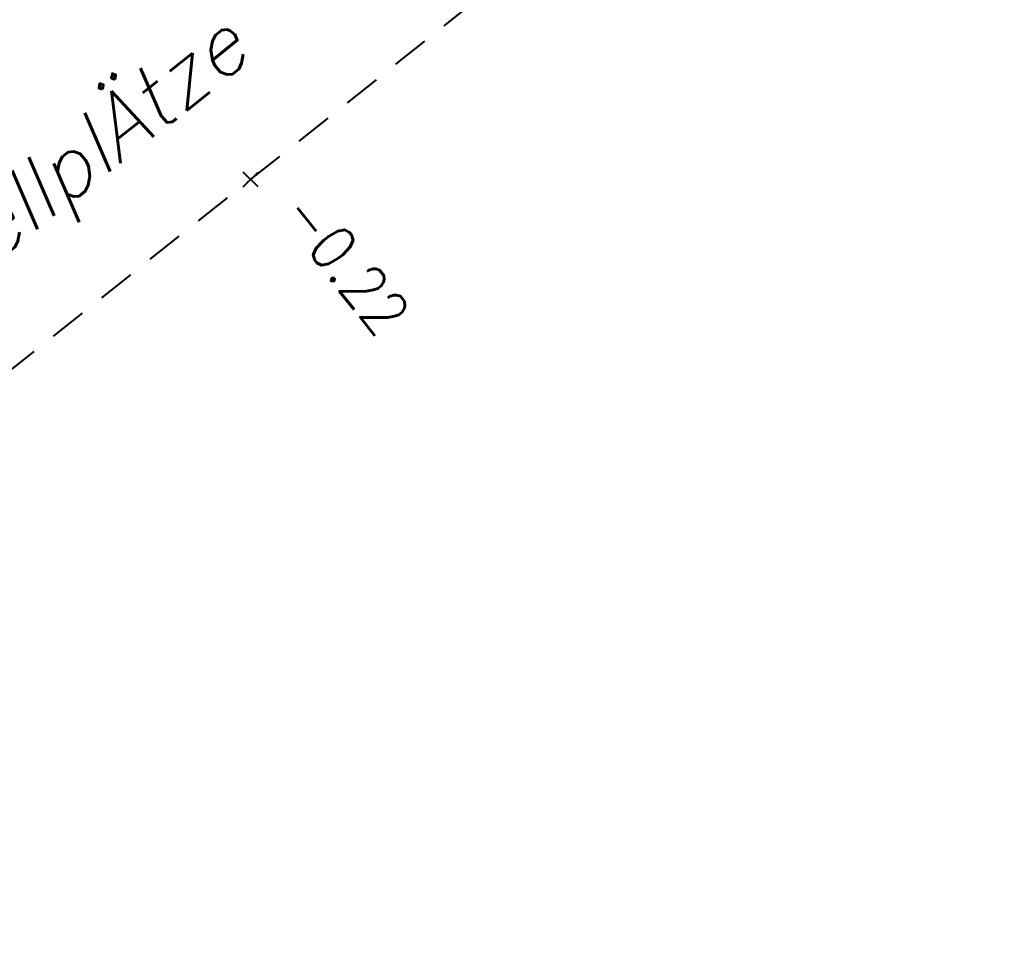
# Model space of a CAD drawing. Extents: x 3463485 to 3463732, y 5485922 to 5486179.
# Drawn here: x 3463603.33 to 3463613.4, y 5486028.38 to 5486037.8 of the extents above; entities that cross this region are included whole.
import ezdxf

# ---------------------------------------------------------------- set-up
doc = ezdxf.new("R2010")
doc.units = 0
doc.linetypes.add('AUSGEZOGEN', pattern=[0])
doc.linetypes.add('GESTRICHELT1', pattern=[0.625, 0.375, -0.25])
doc.layers.add('22', color=2, linetype='AUSGEZOGEN')
doc.layers.add('AUFNAHME_270513', color=2, linetype='AUSGEZOGEN')
doc.styles.get("Standard").update_dxf_attribs({"font": 'ROMANS'})

msp = doc.modelspace()

# ---------------------------------------------------------------- linework, layer by layer
at = {"layer": 'AUFNAHME_270513', "color": 1, "linetype": 'GESTRICHELT1'}
for p, q in [((3463605.66496, 5486036.18927, -0.218), (3463613.39696, 5486042.33029)), ((3463595.84226, 5486028.38276, -0.248), (3463605.66496, 5486036.18927, -0.218))]:
    msp.add_line(p, q, dxfattribs=at)
at = {"layer": 'AUFNAHME_270513', "color": 1}
for p, q in [((3463605.58996, 5486036.11427), (3463605.73996, 5486036.26427)), ((3463605.73996, 5486036.11427), (3463605.58996, 5486036.26427))]:
    msp.add_line(p, q, dxfattribs=at)
at = {"layer": 'AUFNAHME_270513'}
msp.add_point((3463605.66496, 5486036.18927, -0.218), dxfattribs=at)

# ---------------------------------------------------------------- texts
at = {"layer": '22', "oblique": 15}
msp.add_text('9 StellplÄtze', height=0.625, rotation=38.5, dxfattribs=at).set_placement((3463601.62399, 5486034.18831))
at = {"layer": 'AUFNAHME_270513', "color": 4, "width": 0.875}
msp.add_text('-0.22', height=0.45, rotation=308.5, dxfattribs=at).set_placement((3463605.94508, 5486035.83709))

doc.saveas('drawing.dxf')
